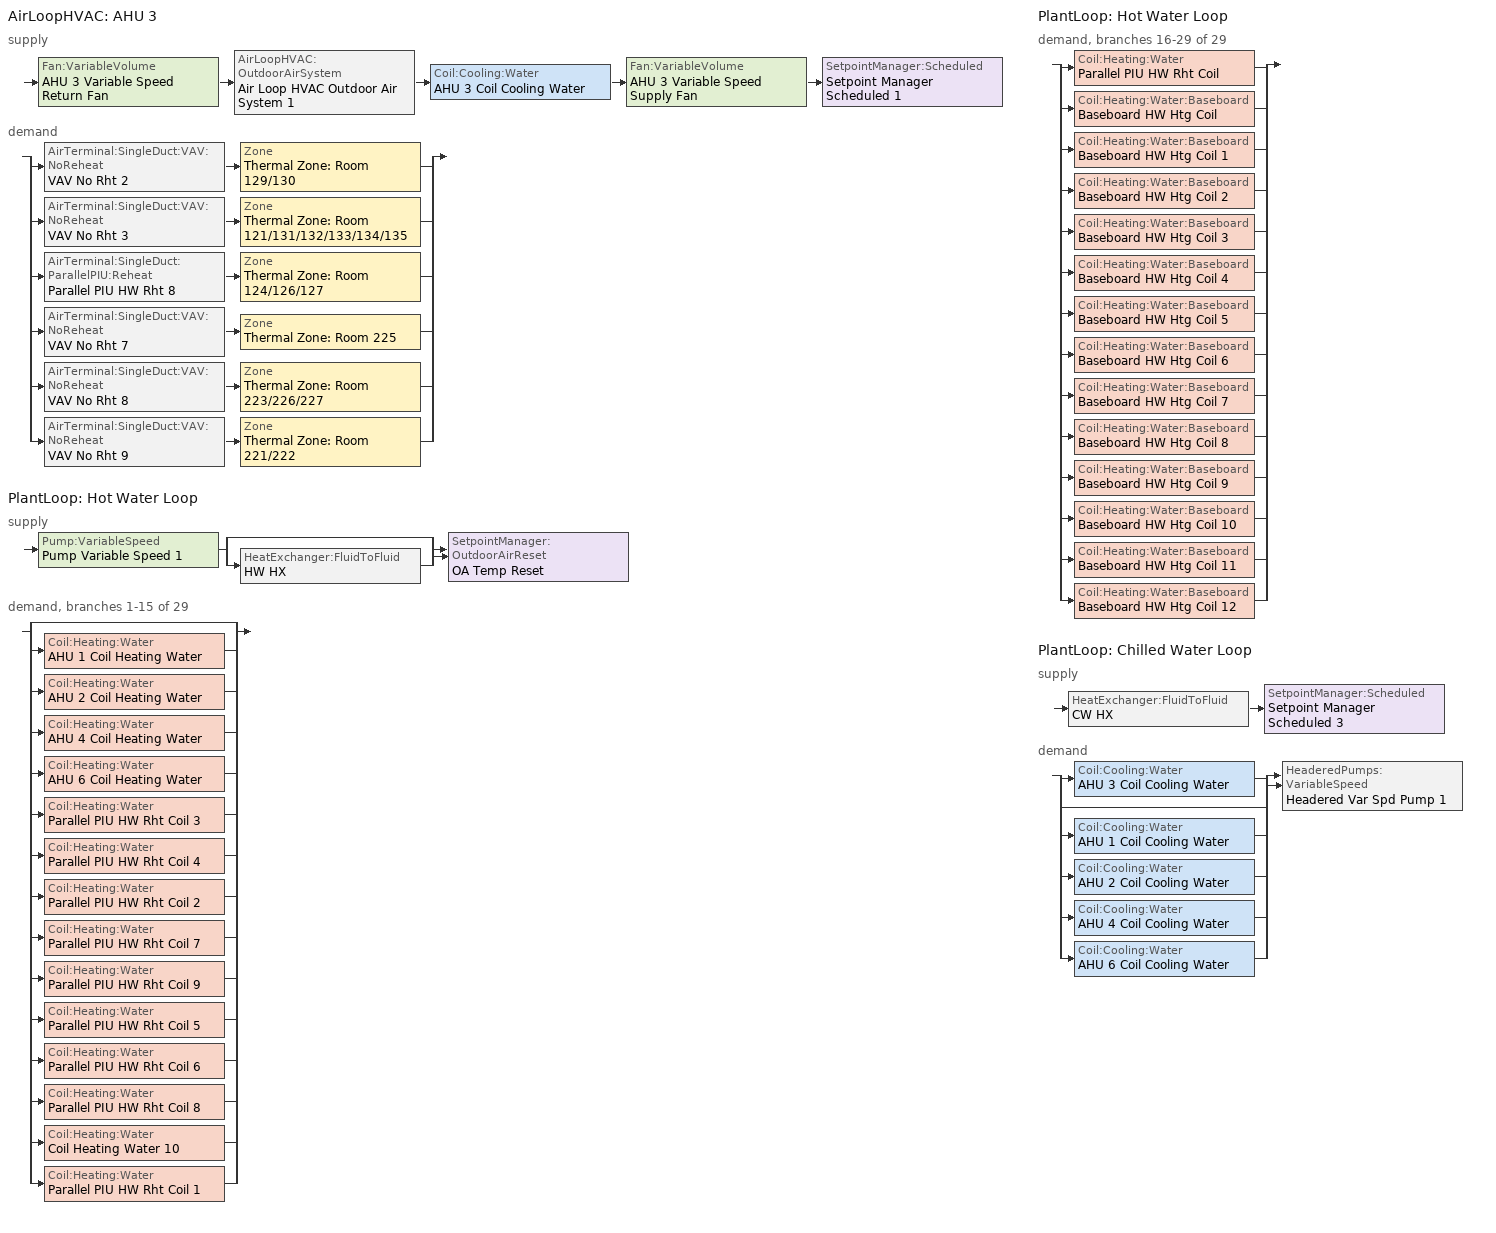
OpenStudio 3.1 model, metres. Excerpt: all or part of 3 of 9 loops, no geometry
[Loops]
AirLoopHVAC 'AHU 3'
 supply: Fan:VariableVolume 'AHU 3 Variable Speed Return Fan' > AirLoopHVAC:OutdoorAirSystem 'Air Loop HVAC Outdoor Air System 1' > Coil:Cooling:Water 'AHU 3 Coil Cooling Water' > Fan:VariableVolume 'AHU 3 Variable Speed Supply Fan' > SetpointManager:Scheduled 'Setpoint Manager Scheduled 1'
 demand: split
  | AirTerminal:SingleDuct:VAV:NoReheat 'VAV No Rht 2' > Zone 'Thermal Zone: Room 129/130'
  | AirTerminal:SingleDuct:VAV:NoReheat 'VAV No Rht 3' > Zone 'Thermal Zone: Room 121/131/132/133/134/135'
  | AirTerminal:SingleDuct:ParallelPIU:Reheat 'Parallel PIU HW Rht 8' > Zone 'Thermal Zone: Room 124/126/127'
  | AirTerminal:SingleDuct:VAV:NoReheat 'VAV No Rht 7' > Zone 'Thermal Zone: Room 225'
  | AirTerminal:SingleDuct:VAV:NoReheat 'VAV No Rht 8' > Zone 'Thermal Zone: Room 223/226/227'
  | AirTerminal:SingleDuct:VAV:NoReheat 'VAV No Rht 9' > Zone 'Thermal Zone: Room 221/222'
PlantLoop 'Hot Water Loop'
 supply: Pump:VariableSpeed 'Pump Variable Speed 1' > split
  | bypass
  | HeatExchanger:FluidToFluid 'HW HX'
  join > SetpointManager:OutdoorAirReset 'OA Temp Reset'
 demand, branches 1-15 of 29: split
  | bypass
  | Coil:Heating:Water 'AHU 1 Coil Heating Water'
  | Coil:Heating:Water 'AHU 2 Coil Heating Water'
  | Coil:Heating:Water 'AHU 4 Coil Heating Water'
  | Coil:Heating:Water 'AHU 6 Coil Heating Water'
  | Coil:Heating:Water 'Parallel PIU HW Rht Coil 3'
  | Coil:Heating:Water 'Parallel PIU HW Rht Coil 4'
  | Coil:Heating:Water 'Parallel PIU HW Rht Coil 2'
  | Coil:Heating:Water 'Parallel PIU HW Rht Coil 7'
  | Coil:Heating:Water 'Parallel PIU HW Rht Coil 9'
  | Coil:Heating:Water 'Parallel PIU HW Rht Coil 5'
  | Coil:Heating:Water 'Parallel PIU HW Rht Coil 6'
  | Coil:Heating:Water 'Parallel PIU HW Rht Coil 8'
  | Coil:Heating:Water 'Coil Heating Water 10'
  | Coil:Heating:Water 'Parallel PIU HW Rht Coil 1'
PlantLoop 'Hot Water Loop'
 demand, branches 16-29 of 29: split
  | Coil:Heating:Water 'Parallel PIU HW Rht Coil'
  | Coil:Heating:Water:Baseboard 'Baseboard HW Htg Coil'
  | Coil:Heating:Water:Baseboard 'Baseboard HW Htg Coil 1'
  | Coil:Heating:Water:Baseboard 'Baseboard HW Htg Coil 2'
  | Coil:Heating:Water:Baseboard 'Baseboard HW Htg Coil 3'
  | Coil:Heating:Water:Baseboard 'Baseboard HW Htg Coil 4'
  | Coil:Heating:Water:Baseboard 'Baseboard HW Htg Coil 5'
  | Coil:Heating:Water:Baseboard 'Baseboard HW Htg Coil 6'
  | Coil:Heating:Water:Baseboard 'Baseboard HW Htg Coil 7'
  | Coil:Heating:Water:Baseboard 'Baseboard HW Htg Coil 8'
  | Coil:Heating:Water:Baseboard 'Baseboard HW Htg Coil 9'
  | Coil:Heating:Water:Baseboard 'Baseboard HW Htg Coil 10'
  | Coil:Heating:Water:Baseboard 'Baseboard HW Htg Coil 11'
  | Coil:Heating:Water:Baseboard 'Baseboard HW Htg Coil 12'
PlantLoop 'Chilled Water Loop'
 supply: HeatExchanger:FluidToFluid 'CW HX' > SetpointManager:Scheduled 'Setpoint Manager Scheduled 3'
 demand: split
  | Coil:Cooling:Water 'AHU 3 Coil Cooling Water'
  | bypass
  | Coil:Cooling:Water 'AHU 1 Coil Cooling Water'
  | Coil:Cooling:Water 'AHU 2 Coil Cooling Water'
  | Coil:Cooling:Water 'AHU 4 Coil Cooling Water'
  | Coil:Cooling:Water 'AHU 6 Coil Cooling Water'
  join > HeaderedPumps:VariableSpeed 'Headered Var Spd Pump 1'
[Sizing:Zone] Zone Cooling Design Supply Air Temperature Input Method=SupplyAirTemperature; Zone Cooling Design Supply Air Temperature {C}=12.8; Zone Cooling Design Supply Air Temperature Difference {deltaC}=11.11; Zone Heating Design Supply Air Temperature Input Method=SupplyAirTemperature; Zone Heating Design Supply Air Temperature {C}=40; Zone Heating Design Supply Air Temperature Difference {deltaC}=11.11; Zone Cooling Design Supply Air Humidity Ratio {kg-H2O/kg-air}=0.0085; Zone Heating Design Supply Air Humidity Ratio {kg-H2O/kg-air}=0.008; Cooling Design Air Flow Method=DesignDay; Heating Design Air Flow Method=DesignDay; Account for Dedicated Outdoor Air System=No; Dedicated Outdoor Air System Control Strategy=NeutralSupplyAir; Dedicated Outdoor Air Low Setpoint Temperature for Design {C}=Autosize; Dedicated Outdoor Air High Setpoint Temperature for Design {C}=Autosize
Thermal Zone: Room 101/102/103; Thermal Zone: 2nd Floor Corridor; Thermal Zone: Room 142; Thermal Zone: Room 221/222; Thermal Zone: Room 129/130; Thermal Zone: Room 225; Thermal Zone: 3rd Floor Corridor; Thermal Zone: Room 124/126/127; Thermal Zone: 4th Floor Corridor; Thermal Zone: 1st Floor Corridor; Thermal Zone: Room 121/131/132/133/134/135; Thermal Zone: Room 223/226/227; Thermal Zone: Mechanical Penthouse
[Zone equipment]
Thermal Zone: Room 221/222: VAV No Rht 9, HW Baseboard 8
Thermal Zone: Room 129/130: VAV No Rht 2
Thermal Zone: Room 225: VAV No Rht 7
Thermal Zone: Room 124/126/127: Parallel PIU HW Rht 8
Thermal Zone: Room 121/131/132/133/134/135: VAV No Rht 3, HW Baseboard 2
Thermal Zone: Room 223/226/227: VAV No Rht 8, HW Baseboard 7
[AirLoopHVAC]
AHU 3: Availability Schedule=Always On Discrete; Design Supply Air Flow Rate {m3/s}=AutoSize; Design Return Air Flow Fraction of Supply Air Flow=1
[Sizing:System]
AHU 3: Type of Load to Size On=Sensible; Design Outdoor Air Flow Rate {m3/s}=Autosize; Central Heating Maximum System Air Flow Ratio=0.3; Preheat Design Temperature {C}=7; Preheat Design Humidity Ratio {kg-H2O/kg-Air}=0.008; Precool Design Temperature {C}=12.8; Precool Design Humidity Ratio {kg-H2O/kg-Air}=0.008; Central Cooling Design Supply Air Temperature {C}=12.8; Central Heating Design Supply Air Temperature {C}=12.8; Sizing Option=NonCoincident; 100% Outdoor Air in Cooling=No; 100% Outdoor Air in Heating=No; Central Cooling Design Supply Air Humidity Ratio {kg-H2O/kg-Air}=0.0085; Central Heating Design Supply Air Humidity Ratio {kg-H2O/kg-Air}=0.008; Cooling Design Air Flow Method=DesignDay; Cooling Design Air Flow Rate {m3/s}=0; Heating Design Air Flow Method=DesignDay; Heating Design Air Flow Rate {m3/s}=0; System Outdoor Air Method=ZoneSum; Zone Maximum Outdoor Air Fraction=1; Cooling Supply Air Flow Rate Per Floor Area {m3/s-m2}=0.00996765; Cooling Fraction of Autosized Cooling Supply Air Flow Rate=1; Cooling Supply Air Flow Rate Per Unit Cooling Capacity {m3/s-W}=3.94755e-05; Heating Supply Air Flow Rate Per Floor Area {m3/s-m2}=0.00996765; Heating Fraction of Autosized Heating Supply Air Flow Rate=1; Heating Fraction of Autosized Cooling Supply Air Flow Rate=1; Heating Supply Air Flow Rate Per Unit Heating Capacity {m3/s-W}=3.15882e-05; Cooling Design Capacity Method=CoolingDesignCapacity; Cooling Design Capacity {W}=autosize; Cooling Design Capacity Per Floor Area {W/m2}=234.7; Fraction of Autosized Cooling Design Capacity=1; Heating Design Capacity Method=HeatingDesignCapacity; Heating Design Capacity {W}=autosize; Heating Design Capacity Per Floor Area {W/m2}=157; Fraction of Autosized Heating Design Capacity=1; Central Cooling Capacity Control Method=OnOff
[Fan:VariableVolume] Maximum Flow Rate {m3/s}=Autosize; Fan Power Minimum Flow Rate Input Method=FixedFlowRate; Fan Power Minimum Flow Fraction=0; Fan Power Minimum Air Flow Rate {m3/s}=0; Motor Efficiency=0.93; Motor In Airstream Fraction=1; Fan Power Coefficient 1=0.0407599; Fan Power Coefficient 2=0.088045; Fan Power Coefficient 3=-0.0729261; Fan Power Coefficient 4=0.94374; Fan Power Coefficient 5=0
Name | Availability Schedule | Fan Total Efficiency | Pressure Rise {Pa} | Fan Efficiency
AHU 3 Variable Speed Supply Fan | Always On Discrete | 0.6045 | 500
AHU 3 Variable Speed Return Fan | Always On Discrete 1 |  | 1017.592 | 0.6045
[Coil:Cooling:Water] Availability Schedule=Always On Discrete; Design Inlet Water Temperature {C}=Autosize
Name | Design Inlet Air Temperature {C}
AHU 3 Coil Cooling Water; AHU 2 Coil Cooling Water; AHU 4 Coil Cooling Water; AHU 6 Coil Cooling Water
AHU 1 Coil Cooling Water | Autosize
[SetpointManager:Scheduled] Control Variable=Temperature
Name | Schedule
Setpoint Manager Scheduled 1 | Deck_Temperature
Setpoint Manager Scheduled 3 | Chilled Water Setp
[Controller:OutdoorAir]
Controller Outdoor Air 1: Minimum Outdoor Air Flow Rate {m3/s}=Autosize; Maximum Outdoor Air Flow Rate {m3/s}=Autosize; Economizer Control Type=NoEconomizer; Economizer Control Action Type=ModulateFlow; Economizer Maximum Limit Dry-Bulb Temperature {C}=28; Economizer Maximum Limit Enthalpy {J/kg}=64000; Economizer Minimum Limit Dry-Bulb Temperature {C}=-100; Lockout Type=NoLockout; Minimum Limit Type=FixedMinimum; Controller Mechanical Ventilation=Controller Mechanical Ventilation 1; High Humidity Control=No; Heat Recovery Bypass Control Type=BypassWhenWithinEconomizerLimits
[Controller:MechanicalVentilation]
Controller Mechanical Ventilation 1: Availability Schedule=Always On Discrete; System Outdoor Air Method=ZoneSum
[AirLoopHVAC:OutdoorAirSystem]
Air Loop HVAC Outdoor Air System 1: Controller=Controller Outdoor Air 1
[PlantLoop] Glycol Concentration=0; Plant Loop Volume {m3}=Autocalculate; Load Distribution Scheme=Optimal
Name | Fluid Type
Hot Water Loop | Water
Chilled Water Loop
[Sizing:Plant] Sizing Option=NonCoincident; Zone Timesteps in Averaging Window=1; Coincident Sizing Factor Mode=None
Name | Loop Type | Design Loop Exit Temperature {C} | Loop Design Temperature Difference {deltaC}
Hot Water Loop | Heating | 70 | 11
Chilled Water Loop | Cooling | 8.33 | 6.67
[Pump:VariableSpeed]
Pump Variable Speed 1: Pump Control Type=Intermittent; Skin Loss Radiative Fraction=0.5; Design Power Sizing Method=PowerPerFlowPerPressure; Design Electric Power per Unit Flow Rate {W/(m3/s)}=348701.1; Design Shaft Power per Unit Flow Rate per Unit Head {W-s/m3-Pa}=1.28205; Design Minimum Flow Rate Fraction=0
[Controller:WaterCoil] Minimum Actuated Flow {m3/s}=0
Name | Water Coil | Action
Controller Water Coil 2 | AHU 3 Coil Cooling Water | Reverse
Controller Water Coil 3 | AHU 1 Coil Heating Water | Normal
Controller Water Coil 4 | AHU 1 Coil Cooling Water | Reverse
Controller Water Coil 5 | AHU 2 Coil Heating Water | Normal
Controller Water Coil 6 | AHU 2 Coil Cooling Water | Reverse
Controller Water Coil 7 | AHU 4 Coil Heating Water | Normal
Controller Water Coil 8 | AHU 4 Coil Cooling Water | Reverse
Controller Water Coil 9 | AHU 6 Coil Heating Water | Normal
Controller Water Coil 10 | AHU 6 Coil Cooling Water | Reverse
[Coil:Heating:Water] Rated Inlet Water Temperature {C}=70; Rated Outlet Water Temperature {C}=59
Name | Availability Schedule | Rated Outlet Air Temperature {C} | Rated Inlet Air Temperature {C} | Rated Ratio for Air and Water Convection
AHU 1 Coil Heating Water | Always On Discrete | 32.2
AHU 2 Coil Heating Water; AHU 4 Coil Heating Water; AHU 6 Coil Heating Water | Always On Discrete
Coil Heating Water 10 | Always On Discrete | 32.2 | 16.6 | 0.5
Parallel PIU HW Rht Coil; Parallel PIU HW Rht Coil 1; Parallel PIU HW Rht Coil 2; Parallel PIU HW Rht Coil 3; Parallel PIU HW Rht Coil 4; Parallel PIU HW Rht Coil 5; Parallel PIU HW Rht Coil 6; Parallel PIU HW Rht Coil 7; Parallel PIU HW Rht Coil 8; Parallel PIU HW Rht Coil 9 | Always On Discrete 1
[AirTerminal:SingleDuct:VAV:NoReheat] Availability Schedule=Always On Discrete 1; Maximum Air Flow Rate {m3/s}=autosize; Zone Minimum Air Flow Input Method=Constant; Constant Minimum Air Flow Fraction=0.3; Control For Outdoor Air=No
VAV No Rht 2; VAV No Rht 3; VAV No Rht 7; VAV No Rht 8; VAV No Rht 9
[AirTerminal:SingleDuct:ParallelPIU:Reheat]
Parallel PIU HW Rht 8: Availability Schedule=Always On Discrete 1; Maximum Primary Air Flow Rate {m3/s}=Autosize; Maximum Secondary Air Flow Rate {m3/s}=Autosize; Minimum Primary Air Flow Fraction=Autosize; Fan On Flow Fraction=Autosize; Fan=Parallel PIU HW Rht Fan 8; Reheat Coil=Parallel PIU HW Rht Coil 8; Maximum Hot Water or Steam Flow Rate {m3/s}=Autosize; Minimum Hot Water or Steam Flow Rate {m3/s}=0; Convergence Tolerance=0.001
[Fan:ConstantVolume]
Parallel PIU HW Rht Fan 8: Availability Schedule=Always On Discrete; Maximum Flow Rate {m3/s}=AutoSize
[ZoneHVAC:Baseboard:Convective:Water] Availability Schedule=Always On Discrete 1
Name | Heating Coil
HW Baseboard | Baseboard HW Htg Coil
HW Baseboard 1 | Baseboard HW Htg Coil 1
HW Baseboard 2 | Baseboard HW Htg Coil 2
HW Baseboard 3 | Baseboard HW Htg Coil 3
HW Baseboard 4 | Baseboard HW Htg Coil 4
HW Baseboard 5 | Baseboard HW Htg Coil 5
HW Baseboard 6 | Baseboard HW Htg Coil 6
HW Baseboard 7 | Baseboard HW Htg Coil 7
HW Baseboard 8 | Baseboard HW Htg Coil 8
HW Baseboard 9 | Baseboard HW Htg Coil 9
HW Baseboard 10 | Baseboard HW Htg Coil 10
HW Baseboard 11 | Baseboard HW Htg Coil 11
HW Baseboard 12 | Baseboard HW Htg Coil 12
[Coil:Heating:Water:Baseboard] Heating Design Capacity Method=HeatingDesignCapacity; Heating Design Capacity {W}=Autosize; Heating Design Capacity Per Floor Area {W/m2}=0; Fraction of Autosized Heating Design Capacity=0.8; U-Factor Times Area Value {W/K}=autosize; Maximum Water Flow Rate {m3/s}=autosize; Convergence Tolerance=0.001
Baseboard HW Htg Coil; Baseboard HW Htg Coil 1; Baseboard HW Htg Coil 2; Baseboard HW Htg Coil 3; Baseboard HW Htg Coil 4; Baseboard HW Htg Coil 5; Baseboard HW Htg Coil 6; Baseboard HW Htg Coil 7; Baseboard HW Htg Coil 8; Baseboard HW Htg Coil 9; Baseboard HW Htg Coil 10; Baseboard HW Htg Coil 11; Baseboard HW Htg Coil 12
[SetpointManager:OutdoorAirReset]
OA Temp Reset: Control Variable=Temperature; Setpoint at Outdoor Low Temperature {C}=82.2222; Outdoor Low Temperature {C}=-6.66667; Setpoint at Outdoor High Temperature {C}=48.8889; Outdoor High Temperature {C}=18.3333
[HeatExchanger:FluidToFluid] Loop Demand Side Design Flow Rate {m3/s}=autosize; Loop Supply Side Design Flow Rate {m3/s}=autosize; Heat Exchange Model Type=Ideal; Heat Exchanger U-Factor Times Area Value {W/K}=autosize; Control Type=UncontrolledOn; Minimum Temperature Difference to Activate Heat Exchanger {deltaC}=0.01; Heat Transfer Metering End Use Type=LoopToLoop; Component Override Cooling Control Temperature Mode=Loop; Sizing Factor=1; Operation Minimum Temperature Limit {C}=0; Operation Maximum Temperature Limit {C}=100
HW HX; CW HX
[HeaderedPumps:VariableSpeed]
Headered Var Spd Pump 1: Total Rated Flow Rate {m3/s}=autosize; Number of Pumps in Bank=2; Flow Sequencing Control Scheme=Sequential; Rated Pump Head {Pa}=179352; Rated Power Consumption {W}=autosize; Motor Efficiency=0.9; Fraction of Motor Inefficiencies to Fluid Stream=0; Coefficient 1 of the Part Load Performance Curve=0; Coefficient 2 of the Part Load Performance Curve=1; Coefficient 3 of the Part Load Performance Curve=0; Coefficient 4 of the Part Load Performance Curve=0; Minimum Flow Rate Fraction=0; Pump Control Type=Continuous; Skin Loss Radiative Fraction=0.1; Design Power Sizing Method=PowerPerFlowPerPressure; Design Electric Power per Unit Flow Rate {W/(m3/s)}=348701.1; Design Shaft Power per Unit Flow Rate per Unit Head {W-s/m3-Pa}=1.28205
[Schedule:Ruleset]
Name | Default Day Schedule | Summer Design Day Schedule | Winter Design Day Schedule
Deck_Temperature | Deck_Temperature_Default | Deck_Temperature_Summer_Design_Day | Deck_Temperature_Winter_Design_Day
Chilled Water Setp | Chilled_Water_Temperature_Default | Chilled_Water_Temperature_Summer_Design_Day | Chilled_Water_Temperature_Winter_Design_Day
[Schedule:Day]
Deck_Temperature_Default; Deck_Temperature_Summer_Design_Day; Deck_Temperature_Winter_Design_Day: 24, 0, 12.8
Chilled_Water_Temperature_Default: 24, 0, 8.33333
Chilled_Water_Temperature_Summer_Design_Day; Chilled_Water_Temperature_Winter_Design_Day: 24, 0, 6.7
[Schedule:Constant] Value=1
Always On Discrete; Always On Discrete 1
